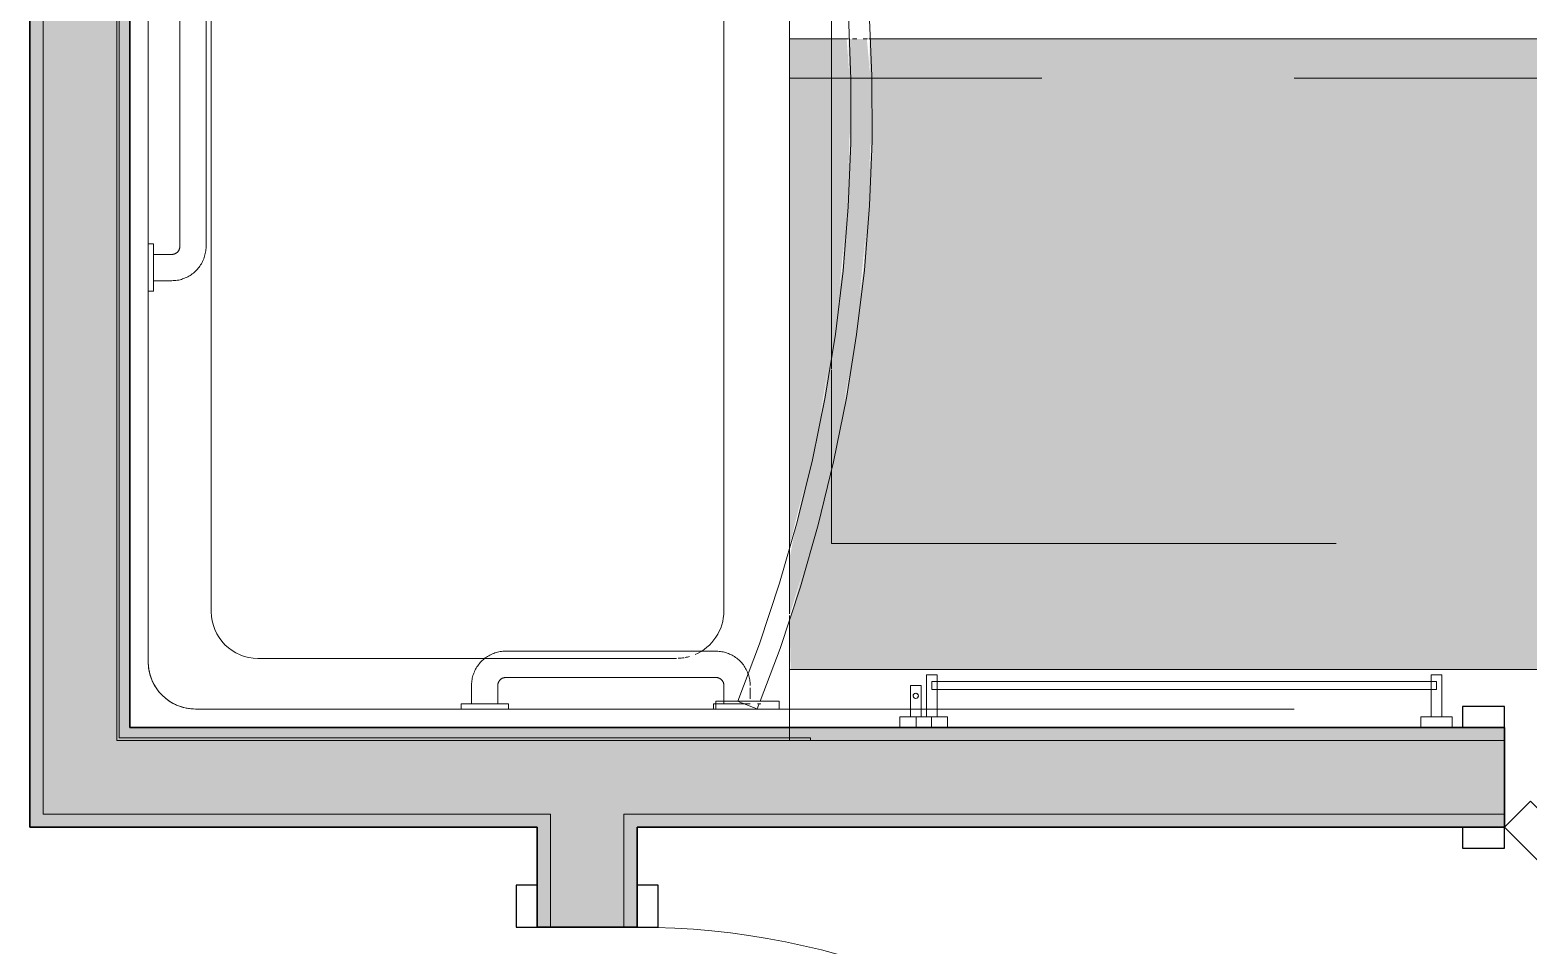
# Model space of a CAD drawing. Header units: inches. Extents: x 6 to 8416, y -388 to 6104.
# Drawn here: x 7748.8 to 7820, y 435.3 to 478.9 of the extents above; entities that cross this region are included whole.
import ezdxf

# ---------------------------------------------------------------- set-up
doc = ezdxf.new("R2010")
doc.units = ezdxf.units.IN
doc.header["$MEASUREMENT"] = 0
doc.linetypes.add('Dash 1_16_', pattern=[48, 24, -24])
doc.linetypes.add('Hidden 1_16_', pattern=[36, 24, -12])
for name, color, linetype, lineweight in [('A-DOOR', 31, 'Continuous', 18), ('A-DOOR-FRAM', 31, 'Continuous', 25), ('A-GENM', 13, 'Continuous', 18), ('A-WALL', 113, 'Continuous', 25), ('A-WALL-PATT', 111, 'Continuous', 35), ('I-WALL', 2, 'Continuous', 25), ('P-SANR-FIXT', 6, 'Continuous', 18), ('Q-SPCQ', 91, 'Continuous', 18)]:
    doc.layers.add(name, color=color, linetype=linetype, lineweight=lineweight)

# ---------------------------------------------------------------- blocks, each defined once
blk = doc.blocks.new('GM BA Shower-Unit-Tub-Prefab-ICC ADA-AM - ICC Type B_ Option A Forward_ 60_W x 32_D-2224287-LEVEL 3 - PLAN Copy 1 Copy 1')
at = {"layer": 'A-GENM'}
blk.add_line((59.375, 32), (60, 32), dxfattribs=at)
blk = doc.blocks.new('PL BA Toilet-Unit-Two Piece-ICC ADA-AM - ICC Type B_ Side Approach_ Swing Up Bar-V739-LEVEL 3 - PLAN Copy 1 Copy 1')
at = {"layer": 'A-GENM', "linetype": 'Hidden 1_16_', "lineweight": 9}
for p, q in [((0, -47.172), (0, -23.578)), ((0, -47.704), (0, -47.172)), ((0, -52.423), (0, -47.763)), ((0, -56), (0, -52.474)), ((0, -56), (48, -56))]:
    blk.add_line(p, q, dxfattribs=at)
blk = doc.blocks.new('GM Clearance-Rect-AM - 30_ x 48_  - A117 2017 Existing _ Type B _ A117 2009 _ CBC-V740-LEVEL 3 - PLAN Copy 1 Copy 1')
at = {"layer": 'A-GENM', "linetype": 'Hidden 1_16_', "lineweight": 9, "transparency": 33554560}
h = blk.add_hatch(color=256, dxfattribs=at)
h.paths.add_polyline_path([(15, 48), (-15, 48), (-15, 3.805), (-9.48, 3.852), (-4.127, 3.521), (1.711, 2.722), (7.275, 1.493), (11.863, 0.219), (12.753, 0), (15, 0.051), (15, 32.838)])
h.paths.add_polyline_path([(9.1, 0), (3.967, 1.272), (-1.674, 2.235), (-7.311, 2.769), (-12.492, 2.9), (-15, 2.715), (-15, 0), (8.705, 0)])
blk.add_hatch(color=256, dxfattribs=at).paths.add_polyline_path([(12.422, 0), (8.635, 1.162), (3.583, 2.363), (-0.924, 3.155), (-7.243, 3.767), (-12.609, 3.896), (-15, 3.673), (-15, 2.805), (-9.95, 2.869), (-4.179, 2.522), (2.085, 1.633), (7.563, 0.418), (9.685, 0), (12.341, 0)])
at = {"layer": 'A-GENM', "linetype": 'Hidden 1_16_', "lineweight": 9}
for p, q in [((15, 48), (-15, 48)), ((-15, 48), (-15, 3.771)), ((15, 48), (-15, 48)), ((-15, 48), (-15, 3.771)), ((-15, 3.771), (-15, 48)), ((-15, 48), (15, 48)), ((15, 0), (15, 48)), ((15, 0), (15, 48)), ((15, 48), (15, 0)), ((-15, 3.702), (-15, 3.498)), ((-15, 3.702), (-15, 3.498)), ((-15, 3.498), (-15, 3.702)), ((-15, 3.199), (-15, 2.989)), ((-15, 3.199), (-15, 2.989)), ((-15, 2.989), (-15, 3.199)), ((-15, 2.805), (-15, 0)), ((-15, 2.805), (-15, 0)), ((-15, 0), (-15, 2.805)), ((-15, 0), (9.1, 0)), ((-15, 0), (9.1, 0)), ((9.1, 0), (-15, 0)), ((9.1, 0), (9.523, 0)), ((9.1, 0), (9.523, 0)), ((9.523, 0), (9.1, 0)), ((9.575, 0), (12.341, 0)), ((9.575, 0), (12.341, 0)), ((12.341, 0), (9.575, 0)), ((12.422, 0), (15, 0)), ((12.422, 0), (15, 0)), ((15, 0), (12.422, 0))]:
    blk.add_line(p, q, dxfattribs=at)
blk = doc.blocks.new('SE BA Towel Bar-AM - 2_-0_ W x 2 1_2_ D_ 48_ AFF-V742-LEVEL 3 - PLAN Copy 1 Copy 1')
at = {"layer": 'Q-SPCQ'}
for p, q in [((-12.25, 2.5), (-12.25, 0.5)), ((-12.25, 2.5), (-12, 2.5)), ((-12.217, 2.5), (-12, 2.5)), ((-12, 2.5), (-11.783, 2.5)), ((-12, 2.5), (-11.75, 2.5)), ((12, 2.187), (-12, 2.187)), ((-12, 2.187), (-12, 2.181)), ((-12, 2.187), (-12, 2.181)), ((-12, 2.181), (-12, 2.162)), ((-12, 2.181), (-12, 2.162)), ((-12, 2.162), (-12, 2.133)), ((-12, 2.162), (-12, 2.133)), ((-11.75, 0.5), (-11.75, 2.5)), ((11.75, 2.5), (11.75, 0.5)), ((11.75, 2.5), (12, 2.5)), ((11.783, 2.5), (12, 2.5)), ((12, 2.5), (12.217, 2.5)), ((12, 2.5), (12.25, 2.5)), ((12, 2.181), (12, 2.187)), ((12, 2.181), (12, 2.187)), ((12, 2.162), (12, 2.181)), ((12, 2.162), (12, 2.181)), ((12, 2.133), (12, 2.162)), ((12, 2.133), (12, 2.162)), ((12.25, 0.5), (12.25, 2.5)), ((-12, 2.133), (-12, 2.094)), ((-12, 2.133), (-12, 2.094)), ((-12, 2.094), (-12, 2.049)), ((-12, 2.094), (-12, 2.049)), ((-12, 2.049), (-12, 2)), ((-12, 2.049), (-12, 2)), ((-12, 2), (-12, 1.951)), ((-12, 2), (-12, 1.951)), ((-12, 1.951), (-12, 1.906)), ((-12, 1.951), (-12, 1.906)), ((-12, 1.906), (-12, 1.867)), ((-12, 1.906), (-12, 1.867)), ((-12, 1.867), (-12, 1.838)), ((-12, 1.867), (-12, 1.838)), ((-12, 1.838), (-12, 1.819)), ((-12, 1.838), (-12, 1.819)), ((-12, 1.819), (-12, 1.812)), ((-12, 1.819), (-12, 1.812)), ((-12, 1.812), (12, 1.812)), ((12, 2.094), (12, 2.133)), ((12, 2.094), (12, 2.133)), ((12, 2.049), (12, 2.094)), ((12, 2.049), (12, 2.094)), ((12, 2), (12, 2.049)), ((12, 2), (12, 2.049)), ((12, 1.951), (12, 2)), ((12, 1.951), (12, 2)), ((12, 1.906), (12, 1.951)), ((12, 1.906), (12, 1.951)), ((12, 1.867), (12, 1.906)), ((12, 1.867), (12, 1.906)), ((12, 1.838), (12, 1.867)), ((12, 1.838), (12, 1.867)), ((12, 1.819), (12, 1.838)), ((12, 1.819), (12, 1.838)), ((12, 1.812), (12, 1.819)), ((12, 1.812), (12, 1.819)), ((-12.75, 0.5), (-12.75, 0)), ((-12.566, 0.5), (-12.75, 0.5)), ((-12.236, 0.5), (-12.53, 0.5)), ((-12, 0.5), (-12.53, 0.5)), ((-12, 0.5), (-12.25, 0.5)), ((-12, 0.5), (-12.236, 0.5)), ((-12, 0.5), (-12.217, 0.5)), ((-11.783, 0.5), (-12, 0.5)), ((-11.75, 0.5), (-12, 0.5)), ((-11.764, 0.5), (-12, 0.5)), ((-11.25, 0.5), (-12, 0.5)), ((-11.25, 0), (-11.25, 0.5)), ((11.25, 0.5), (11.25, 0)), ((12, 0.5), (11.25, 0.5)), ((12, 0.5), (11.75, 0.5)), ((12, 0.5), (11.764, 0.5)), ((12, 0.5), (11.783, 0.5)), ((12.217, 0.5), (12, 0.5)), ((12.25, 0.5), (12, 0.5)), ((12.236, 0.5), (12, 0.5)), ((12.75, 0.5), (12, 0.5)), ((12.75, 0), (12.75, 0.5)), ((-12, 0), (-12.75, 0)), ((-12, 0), (-12.75, 0)), ((-11.25, 0), (-12, 0)), ((-11.25, 0), (-12, 0)), ((12, 0), (11.25, 0)), ((12, 0), (11.25, 0)), ((12.75, 0), (12, 0)), ((12.75, 0), (12, 0))]:
    blk.add_line(p, q, dxfattribs=at)
blk = doc.blocks.new('z Nested-Shower Surround-Tub-Prefab - Variable-V744-LEVEL 3 - PLAN Copy 1 Copy 1')
at = {"layer": 'A-GENM', "lineweight": 9}
for p, q in [((60, 33), (59.875, 33)), ((59.875, 33), (59.875, 0.125)), ((59.875, 32), (59.875, 33)), ((59.875, 33), (60, 33)), ((60, 0), (60, 33)), ((60, 33), (60, 32)), ((59.875, 0.625), (59.875, 32)), ((60, 32), (60, 0.625)), ((0, 0), (60, 0)), ((60, 0), (0, 0)), ((59.875, 0.125), (0.125, 0.125)), ((0.313, 0.125), (59.688, 0.125)), ((59.875, 0.313), (59.875, 0.625)), ((60, 0.625), (60, 0))]:
    blk.add_line(p, q, dxfattribs=at)
at = {"layer": 'A-GENM'}
for p, q in [((9.275, 32), (26.625, 32)), ((26.625, 32), (50.725, 32)), ((50.725, 32), (51.148, 32)), ((51.2, 32), (53.966, 32)), ((54.047, 32), (56.625, 32)), ((56.625, 32), (58.5, 32)), ((58.5, 32), (58.5, 30.75)), ((60, 32), (58.5, 32)), ((58.5, 32), (58.5, 30.75)), ((58.5, 30.75), (58.5, 32)), ((58.5, 32), (59.375, 32)), ((59.375, 32), (59.7, 32)), ((60, 0), (60, 32)), ((60, 32), (60, 0.625)), ((58.5, 30.75), (58.5, 29.25)), ((58.5, 30.75), (58.5, 29.25)), ((58.5, 29.25), (58.5, 30.75)), ((58.5, 29.25), (58.5, 3.75)), ((58.5, 29.25), (58.5, 3.75)), ((58.5, 3.75), (58.5, 29.25)), ((53.839, 28.873), (6.409, 28.873)), ((56.089, 18.5), (56.089, 26.623)), ((56.089, 6.712), (56.089, 18.5)), ((53.877, 4.5), (6.371, 4.5)), ((56.25, 1.5), (3.75, 1.5)), ((56.25, 1.5), (3.75, 1.5)), ((3.75, 1.5), (56.25, 1.5)), ((0, 0), (60, 0)), ((60, 0), (0, 0)), ((60, 0.625), (60, 0))]:
    blk.add_line(p, q, dxfattribs=at)
for centre, radius, start, end in [((53.839, 26.623), 2.25, 23.01288, 90), ((53.839, 26.623), 2.25, 10.6675, 15.74391), ((53.839, 26.623), 2.25, 1.82866, 9.29916), ((53.877, 6.712), 2.212, 270, 360), ((56.25, 3.75), 2.25, 270, 360), ((56.25, 3.75), 2.25, 339.97132, 0), ((56.25, 3.75), 2.25, 339.97132, 360), ((56.25, 3.75), 2.25, 335.02868, 339.97132), ((56.25, 3.75), 2.25, 335.02868, 339.97132), ((56.25, 3.75), 2.25, 294.97132, 335.02868), ((56.25, 3.75), 2.25, 294.97132, 335.02868), ((56.25, 3.75), 2.25, 270, 290.02868), ((56.25, 3.75), 2.25, 270, 290.02868), ((56.25, 3.75), 2.25, 290.02868, 294.97132), ((56.25, 3.75), 2.25, 290.02868, 294.97132)]:
    blk.add_arc(centre, radius, start, end, dxfattribs=at)
blk = doc.blocks.new('z Nested-Shower Grab Bars - Variable-V745-LEVEL 3 - PLAN Copy 1 Copy 1')
at = {"layer": 'A-GENM', "linetype": 'Dash 1_16_', "lineweight": 9}
for p, q in [((55.616, 28.604), (55.552, 28.593)), ((56.516, 28.625), (55.998, 28.625)), ((56.75, 29.125), (56.75, 29.087)), ((56.75, 29.125), (56.75, 29.087)), ((56.75, 29.087), (56.75, 28.974)), ((56.75, 29.087), (56.75, 28.974)), ((56.75, 28.604), (56.75, 28.625)), ((56.75, 28.604), (56.75, 28.625)), ((56.75, 28.541), (56.75, 28.604)), ((56.75, 28.541), (56.75, 28.604)), ((56.75, 28.442), (56.75, 28.541)), ((56.75, 28.442), (56.75, 28.541)), ((57, 29.087), (57, 29.125)), ((57, 29.087), (57, 29.125)), ((57, 28.974), (57, 29.087)), ((57, 28.974), (57, 29.087)), ((57, 28.563), (57, 28.795)), ((57, 28.563), (57, 28.795)), ((57, 28.291), (57, 28.503)), ((57, 28.291), (57, 28.503)), ((56.75, 28.313), (56.75, 28.442)), ((56.75, 28.313), (56.75, 28.442)), ((56.75, 28.162), (56.75, 28.313)), ((56.75, 28.162), (56.75, 28.313)), ((56.75, 28), (56.75, 28.162)), ((56.75, 28), (56.75, 28.162)), ((56.75, 27.838), (56.75, 28)), ((56.75, 27.838), (56.75, 28)), ((56.75, 27.688), (56.75, 27.838)), ((56.75, 27.688), (56.75, 27.838)), ((57, 28.113), (57, 28.291)), ((57, 28.113), (57, 28.291)), ((57, 27.749), (57, 28)), ((57, 27.749), (57, 28)), ((55.875, 27.375), (56.75, 27.375)), ((56.75, 27.709), (56.75, 26.875)), ((56.75, 27.375), (56.75, 27.688)), ((56.75, 27.375), (56.75, 27.688)), ((56.75, 27.687), (56.75, 26.875)), ((57, 26.875), (57, 27.709)), ((57, 26.875), (57, 27.709)), ((54.25, 27), (54.25, 17)), ((55.5, 17), (55.5, 27)), ((56.75, 26.875), (57, 26.875)), ((57, 17.125), (56.75, 17.125)), ((56.75, 17.125), (56.75, 16.313)), ((56.75, 17.125), (56.75, 14.875)), ((57, 14.875), (57, 17.125)), ((57, 14.875), (57, 17.125)), ((56.75, 16.625), (55.875, 16.625)), ((56.75, 16.313), (56.75, 16.625)), ((56.75, 15.375), (56.75, 16.625)), ((56.75, 15.688), (56.75, 16.313)), ((56.75, 15.375), (56.75, 15.688)), ((56.75, 15.687), (56.75, 14.875)), ((55.875, 15.375), (56.75, 15.375)), ((56.75, 14.875), (57, 14.875)), ((35, 2.75), (13, 2.75)), ((35, 2.75), (13, 2.75)), ((13, 1.5), (35, 1.5)), ((13, 1.5), (35, 1.5)), ((35.375, 1.125), (35.375, 0.25)), ((35.375, 1.125), (35.375, 0.25)), ((36.625, 0.25), (36.625, 1.125)), ((36.625, 0.25), (36.625, 1.125)), ((34.875, 0.25), (34.875, 0)), ((35.687, 0.25), (34.875, 0.25)), ((35.687, 0.25), (34.875, 0.25)), ((34.875, 0.25), (34.875, 0)), ((37.125, 0.25), (34.875, 0.25)), ((35.687, 0.25), (34.875, 0.25)), ((34.875, 0), (37.125, 0)), ((34.875, 0), (37.125, 0)), ((34.875, 0), (37.125, 0)), ((34.875, 0), (37.125, 0)), ((35.375, 0.25), (35.688, 0.25)), ((35.375, 0.25), (35.688, 0.25)), ((35.375, 0.25), (36.625, 0.25)), ((35.375, 0.25), (35.688, 0.25)), ((35.688, 0.25), (36.313, 0.25)), ((35.688, 0.25), (35.838, 0.25)), ((35.688, 0.25), (36.313, 0.25)), ((35.838, 0.25), (36, 0.25)), ((36, 0.25), (36.162, 0.25)), ((36.162, 0.25), (36.313, 0.25)), ((37.125, 0.25), (36.313, 0.25)), ((37.125, 0.25), (36.313, 0.25)), ((36.313, 0.25), (36.625, 0.25)), ((36.313, 0.25), (36.625, 0.25)), ((37.125, 0.25), (36.313, 0.25)), ((36.313, 0.25), (36.625, 0.25)), ((37.125, 0), (37.125, 0.25)), ((37.125, 0), (37.125, 0.25))]:
    blk.add_line(p, q, dxfattribs=at)
at = {"layer": 'A-GENM', "linetype": 'Dash 1_16_', "lineweight": 9, "flags": 128}
for points in [[(55.303, 28.521), (55.242, 28.497), (55.183, 28.47), (55.125, 28.441), (55.068, 28.41), (55.012, 28.377), (54.957, 28.341), (54.905, 28.303), (54.853, 28.264), (54.803, 28.222), (54.756, 28.178), (54.709, 28.132), (54.665, 28.085), (54.623, 28.035), (54.582, 27.984), (54.544, 27.932), (54.508, 27.878), (54.474, 27.823), (54.442, 27.766), (54.412, 27.708), (54.385, 27.649), (54.36, 27.589), (54.338, 27.528), (54.318, 27.466), (54.301, 27.403), (54.286, 27.34), (54.274, 27.276), (54.264, 27.212), (54.257, 27.147), (54.252, 27.083), (54.25, 27.018), (54.25, 27)], [(55.552, 28.593), (55.489, 28.578), (55.426, 28.562), (55.364, 28.543), (55.303, 28.521)], [(55.875, 28.625), (55.81, 28.624), (55.745, 28.62), (55.68, 28.613), (55.616, 28.604)], [(55.5, 27), (55.5, 27.015), (55.501, 27.03), (55.503, 27.045), (55.505, 27.06), (55.507, 27.075), (55.511, 27.089), (55.515, 27.104), (55.519, 27.118), (55.524, 27.132), (55.53, 27.146), (55.536, 27.16), (55.542, 27.173), (55.55, 27.186), (55.557, 27.199), (55.565, 27.212), (55.574, 27.224), (55.583, 27.236), (55.593, 27.247), (55.603, 27.258), (55.614, 27.269), (55.625, 27.279), (55.636, 27.289), (55.648, 27.298), (55.66, 27.307), (55.672, 27.316), (55.685, 27.323), (55.698, 27.331), (55.712, 27.338), (55.725, 27.344), (55.739, 27.35), (55.753, 27.355), (55.767, 27.359), (55.782, 27.363), (55.797, 27.367), (55.811, 27.37), (55.826, 27.372), (55.841, 27.373), (55.856, 27.375), (55.871, 27.375), (55.875, 27.375)], [(54.25, 17), (54.251, 16.935), (54.255, 16.87), (54.262, 16.805), (54.271, 16.741), (54.282, 16.677), (54.297, 16.614), (54.313, 16.551), (54.332, 16.489), (54.354, 16.428), (54.378, 16.367), (54.405, 16.308), (54.434, 16.25), (54.465, 16.193), (54.498, 16.137), (54.534, 16.082), (54.572, 16.03), (54.611, 15.978), (54.653, 15.928), (54.697, 15.881), (54.743, 15.834), (54.79, 15.79), (54.84, 15.748), (54.891, 15.707), (54.943, 15.669), (54.997, 15.633), (55.052, 15.599), (55.109, 15.567), (55.167, 15.537), (55.226, 15.51), (55.286, 15.485), (55.347, 15.463), (55.409, 15.443), (55.472, 15.426), (55.535, 15.411), (55.599, 15.399), (55.663, 15.389), (55.728, 15.382), (55.792, 15.377), (55.857, 15.375), (55.875, 15.375)], [(55.875, 16.625), (55.86, 16.625), (55.845, 16.626), (55.83, 16.628), (55.815, 16.63), (55.8, 16.632), (55.786, 16.636), (55.771, 16.64), (55.757, 16.644), (55.743, 16.649), (55.729, 16.655), (55.715, 16.661), (55.702, 16.667), (55.689, 16.675), (55.676, 16.682), (55.663, 16.69), (55.651, 16.699), (55.639, 16.708), (55.628, 16.718), (55.617, 16.728), (55.606, 16.739), (55.596, 16.75), (55.586, 16.761), (55.577, 16.773), (55.568, 16.785), (55.559, 16.797), (55.552, 16.81), (55.544, 16.823), (55.537, 16.837), (55.531, 16.85), (55.525, 16.864), (55.52, 16.878), (55.516, 16.892), (55.512, 16.907), (55.508, 16.922), (55.505, 16.936), (55.503, 16.951), (55.502, 16.966), (55.5, 16.981), (55.5, 16.996), (55.5, 17)], [(36.625, 1.125), (36.624, 1.19), (36.62, 1.255), (36.613, 1.32), (36.604, 1.384), (36.593, 1.448), (36.578, 1.511), (36.562, 1.574), (36.543, 1.636), (36.521, 1.697), (36.497, 1.758), (36.47, 1.817), (36.441, 1.875), (36.41, 1.932), (36.377, 1.988), (36.341, 2.043), (36.303, 2.095), (36.264, 2.147), (36.222, 2.197), (36.178, 2.244), (36.132, 2.291), (36.085, 2.335), (36.035, 2.377), (35.984, 2.418), (35.932, 2.456), (35.878, 2.492), (35.823, 2.526), (35.766, 2.558), (35.708, 2.588), (35.649, 2.615), (35.589, 2.64), (35.528, 2.662), (35.466, 2.682), (35.403, 2.699), (35.34, 2.714), (35.276, 2.726), (35.212, 2.736), (35.147, 2.743), (35.083, 2.748), (35.018, 2.75), (35, 2.75)], [(36.625, 1.125), (36.624, 1.19), (36.62, 1.255), (36.613, 1.32), (36.604, 1.384), (36.593, 1.448), (36.578, 1.511), (36.562, 1.574), (36.543, 1.636), (36.521, 1.697), (36.497, 1.758), (36.47, 1.817), (36.441, 1.875), (36.41, 1.932), (36.377, 1.988), (36.341, 2.043), (36.303, 2.095), (36.264, 2.147), (36.222, 2.197), (36.178, 2.244), (36.132, 2.291), (36.085, 2.335), (36.035, 2.377), (35.984, 2.418), (35.932, 2.456), (35.878, 2.492), (35.823, 2.526), (35.766, 2.558), (35.708, 2.588), (35.649, 2.615), (35.589, 2.64), (35.528, 2.662), (35.466, 2.682), (35.403, 2.699), (35.34, 2.714), (35.276, 2.726), (35.212, 2.736), (35.147, 2.743), (35.083, 2.748), (35.018, 2.75), (35, 2.75)], [(35, 1.5), (35.015, 1.5), (35.03, 1.499), (35.045, 1.497), (35.06, 1.495), (35.075, 1.493), (35.089, 1.489), (35.104, 1.485), (35.118, 1.481), (35.132, 1.476), (35.146, 1.47), (35.16, 1.464), (35.173, 1.458), (35.186, 1.45), (35.199, 1.443), (35.212, 1.435), (35.224, 1.426), (35.236, 1.417), (35.247, 1.407), (35.258, 1.397), (35.269, 1.386), (35.279, 1.375), (35.289, 1.364), (35.298, 1.352), (35.307, 1.34), (35.316, 1.328), (35.323, 1.315), (35.331, 1.302), (35.338, 1.288), (35.344, 1.275), (35.35, 1.261), (35.355, 1.247), (35.359, 1.233), (35.363, 1.218), (35.367, 1.203), (35.37, 1.189), (35.372, 1.174), (35.373, 1.159), (35.375, 1.144), (35.375, 1.129), (35.375, 1.125)], [(35, 1.5), (35.015, 1.5), (35.03, 1.499), (35.045, 1.497), (35.06, 1.495), (35.075, 1.493), (35.089, 1.489), (35.104, 1.485), (35.118, 1.481), (35.132, 1.476), (35.146, 1.47), (35.16, 1.464), (35.173, 1.458), (35.186, 1.45), (35.199, 1.443), (35.212, 1.435), (35.224, 1.426), (35.236, 1.417), (35.247, 1.407), (35.258, 1.397), (35.269, 1.386), (35.279, 1.375), (35.289, 1.364), (35.298, 1.352), (35.307, 1.34), (35.316, 1.328), (35.323, 1.315), (35.331, 1.302), (35.338, 1.288), (35.344, 1.275), (35.35, 1.261), (35.355, 1.247), (35.359, 1.233), (35.363, 1.218), (35.367, 1.203), (35.37, 1.189), (35.372, 1.174), (35.373, 1.159), (35.375, 1.144), (35.375, 1.129), (35.375, 1.125)]]:
    blk.add_lwpolyline(points, dxfattribs=at)
blk = doc.blocks.new('z Nested-Clearance-Shower-AM - Tub_Shower - ICC Type B - Option A_ Forward-2223806-LEVEL 3 - PLAN Copy 1 Copy 1')
at = {"layer": 'A-GENM', "linetype": 'Hidden 1_16_', "lineweight": 9}
for p, q in [((30, 48), (0, 48)), ((0, 48), (0, 0)), ((30, 0), (30, 48)), ((16, 47), (14, 47)), ((14, 47), (14, 41.578)), ((14, 42.875), (14, 47)), ((14, 47), (15.625, 47)), ((15.625, 47), (16, 47)), ((16, 41.578), (16, 47)), ((16, 47), (16, 41.578)), ((12.664, 42.914), (11.25, 41.5)), ((11.25, 41.5), (12.664, 42.914)), ((14, 41.578), (12.664, 42.914)), ((12.664, 42.914), (13.352, 42.227)), ((14, 41.578), (14, 42.875)), ((17.336, 42.914), (16, 41.578)), ((16, 41.578), (17.336, 42.914)), ((18.75, 41.5), (17.336, 42.914)), ((17.336, 42.914), (17.625, 42.625)), ((13.352, 42.227), (14, 41.578)), ((17.625, 42.625), (18.023, 42.227)), ((18.023, 42.227), (18.75, 41.5)), ((11.25, 41.5), (15, 37.75)), ((15, 37.75), (11.25, 41.5)), ((15, 37.75), (18.75, 41.5)), ((18.75, 41.5), (15.937, 38.688)), ((15.937, 38.688), (15, 37.75)), ((0, 0), (30, 0))]:
    blk.add_line(p, q, dxfattribs=at)
blk = doc.blocks.new('SE BA Shower Curtain Rod-AM - 1_ Dia__ 76_ AFF-V746-LEVEL 3 - PLAN Copy 1 Copy 1')
at = {"layer": 'Q-SPCQ'}
for p, q in [((57, 1.5), (56.625, 1.5)), ((56.625, 1.5), (56.625, 0.75)), ((56.625, 1.5), (56.625, -1.5)), ((57, -1.5), (57, 1.5)), ((57, 0.75), (57, 1.5)), ((57, -0.75), (57, 0.75)), ((56.72, -0.232), (56.905, 0.232)), ((56.765, -0.12), (56.812, 0)), ((56.998, 0.464), (56.786, 0.544)), ((56.812, 0), (56.86, 0.12)), ((56.86, 0.12), (56.905, 0.232)), ((56.905, 0.232), (56.943, 0.328)), ((56.905, 0.232), (56.943, 0.328)), ((56.943, 0.328), (56.973, 0.402)), ((56.943, 0.328), (56.973, 0.402)), ((56.973, 0.402), (56.998, 0.464)), ((56.973, 0.402), (56.991, 0.449)), ((56.991, 0.449), (56.998, 0.464)), ((56.625, -0.391), (56.625, -0.75)), ((56.627, -0.464), (56.652, -0.402)), ((56.627, -0.464), (56.652, -0.402)), ((56.652, -0.402), (56.682, -0.328)), ((56.652, -0.402), (56.682, -0.328)), ((56.682, -0.328), (56.72, -0.232)), ((56.682, -0.328), (56.72, -0.232)), ((56.72, -0.232), (56.765, -0.12)), ((56.625, -0.75), (56.625, -1.5)), ((57, -1.5), (57, -0.75)), ((56.625, -1.5), (57, -1.5))]:
    blk.add_line(p, q, dxfattribs=at)
at = {"layer": 'Q-SPCQ', "flags": 128}
for points in [[(56.625, 0.604), (54.115, 1.547), (51.191, 2.513), (48.231, 3.362), (45.239, 4.091), (42.221, 4.7), (39.18, 5.189), (36.123, 5.555), (33.053, 5.798), (29.976, 5.919), (26.897, 5.916), (23.82, 5.791), (20.75, 5.542), (17.694, 5.171), (14.654, 4.678), (11.636, 4.063), (8.646, 3.329), (5.687, 2.475), (2.765, 1.504), (0.375, 0.605)], [(0.375, -0.464), (3.218, 0.604), (6.104, 1.558), (9.026, 2.395), (11.978, 3.115), (14.958, 3.716), (17.959, 4.198), (20.976, 4.56), (24.006, 4.8), (27.043, 4.919), (30.083, 4.916), (33.119, 4.792), (36.149, 4.547), (39.166, 4.181), (42.166, 3.694), (45.144, 3.088), (48.096, 2.363), (51.016, 1.52), (53.901, 0.562), (56.625, -0.464)]]:
    blk.add_lwpolyline(points, dxfattribs=at)
blk = doc.blocks.new('SE BA Robe Hook-AM - Robe Hook-V671-LEVEL 3 - PLAN Copy 1 Copy 1')
at = {"layer": 'Q-SPCQ'}
for p, q in [((-0.25, 2), (-0.25, 0.5)), ((-0.25, 2), (0, 2)), ((-0.217, 2), (0, 2)), ((0, 2), (0.217, 2)), ((0, 2), (0.25, 2)), ((0.25, 0.5), (0.25, 2)), ((-0.75, 0.5), (-0.75, 0)), ((0, 0.5), (-0.75, 0.5)), ((0, 0.5), (-0.25, 0.5)), ((0, 0.5), (-0.236, 0.5)), ((0, 0.5), (-0.217, 0.5)), ((0.217, 0.5), (0, 0.5)), ((0.25, 0.5), (0, 0.5)), ((0.236, 0.5), (0, 0.5)), ((0.75, 0.5), (0, 0.5)), ((0.75, 0), (0.75, 0.5)), ((0, 0), (-0.75, 0)), ((0.75, 0), (0, 0))]:
    blk.add_line(p, q, dxfattribs=at)
for start, end in [(360, 180), (135, 180), (180, 360), (180, 210), (210, 225), (120, 135), (105, 120), (240, 345), (0, 105), (345, 0), (225, 240)]:
    blk.add_arc((0, 1.5), 0.125, start, end, dxfattribs=at)
blk = doc.blocks.new('Unit-Single-Flush-ICC ADA-AM - 36_ x 84_-NR _U-BA _ BATH_-6492505-LEVEL 3 - PLAN Copy 1 Copy 1')
at = {"layer": 'A-DOOR'}
for p, q in [((-8.693, 26.593), (-7.456, 27.831)), ((18, 2.375), (-7.456, 27.831)), ((16.763, 1.138), (-8.693, 26.593)), ((16.763, 1.138), (18, 2.375))]:
    blk.add_line(p, q, dxfattribs=at)
at = {"layer": 'A-DOOR', "lineweight": 9}
blk.add_arc((18, 2.375), 36, 135, 180, dxfattribs=at)
at = {"layer": 'A-DOOR-FRAM'}
for p, q in [((-18, 3.375), (-20, 3.375)), ((-20, 3.375), (-20, 2.375)), ((-18, 2.375), (-18, 3.375)), ((20, 3.375), (18, 3.375)), ((18, 3.375), (18, 2.375)), ((20, 2.375), (20, 3.375)), ((-20, 2.375), (-18, 2.375)), ((18, 2.375), (20, 2.375)), ((-18, -2.375), (-20, -2.375)), ((-20, -2.375), (-20, -3.375)), ((-18, -3.375), (-18, -2.375)), ((20, -2.375), (18, -2.375)), ((18, -2.375), (18, -3.375)), ((20, -3.375), (20, -2.375)), ((-20, -3.375), (-18, -3.375)), ((18, -3.375), (20, -3.375))]:
    blk.add_line(p, q, dxfattribs=at)
at = {"layer": 'A-DOOR-FRAM', "lineweight": 18}
for p, q in [((-18, 3.375), (-20, 3.375)), ((-20, 3.375), (-20, 2.375)), ((-18, 3.375), (-18, 2.375)), ((20, 3.375), (18, 3.375)), ((18, 3.375), (18, 2.375)), ((20, 3.375), (20, 2.375)), ((-20, 2.375), (-18, 2.375)), ((18, 2.375), (20, 2.375)), ((-20, -3.375), (-20, -2.375)), ((-18, -2.375), (-20, -2.375)), ((-18, -3.375), (-18, -2.375)), ((18, -3.375), (18, -2.375)), ((20, -2.375), (18, -2.375)), ((20, -3.375), (20, -2.375)), ((-20, -3.375), (-18, -3.375)), ((18, -3.375), (20, -3.375))]:
    blk.add_line(p, q, dxfattribs=at)
blk = doc.blocks.new('Unit-Single-Flush-ICC ADA-AM - 36_ x 84_-NR _U-BE _ BED_-6494243-LEVEL 3 - PLAN Copy 1 Copy 1')
at = {"layer": 'A-DOOR'}
for p, q in [((16.25, 38.375), (18, 38.375)), ((16.25, 2.375), (16.25, 38.375)), ((18, 2.375), (18, 38.375)), ((16.25, 2.375), (18, 2.375))]:
    blk.add_line(p, q, dxfattribs=at)
at = {"layer": 'A-DOOR', "lineweight": 9}
blk.add_arc((18, 2.375), 36, 90, 180, dxfattribs=at)
at = {"layer": 'A-DOOR-FRAM'}
for p, q in [((-18, 3.375), (-20, 3.375)), ((-20, 3.375), (-20, 2.375)), ((-18, 2.375), (-18, 3.375)), ((20, 3.375), (18, 3.375)), ((18, 3.375), (18, 2.375)), ((20, 2.375), (20, 3.375)), ((-20, 2.375), (-18, 2.375)), ((18, 2.375), (20, 2.375)), ((-18, -2.375), (-20, -2.375)), ((-20, -2.375), (-20, -3.375)), ((-18, -3.375), (-18, -2.375)), ((20, -2.375), (18, -2.375)), ((18, -2.375), (18, -3.375)), ((20, -3.375), (20, -2.375)), ((-20, -3.375), (-18, -3.375)), ((18, -3.375), (20, -3.375))]:
    blk.add_line(p, q, dxfattribs=at)
at = {"layer": 'A-DOOR-FRAM', "lineweight": 18}
for p, q in [((-18, 3.375), (-20, 3.375)), ((-20, 3.375), (-20, 2.375)), ((-18, 3.375), (-18, 2.375)), ((20, 3.375), (18, 3.375)), ((18, 3.375), (18, 2.375)), ((20, 3.375), (20, 2.375)), ((-20, 2.375), (-18, 2.375)), ((18, 2.375), (20, 2.375)), ((-20, -3.375), (-20, -2.375)), ((-18, -2.375), (-20, -2.375)), ((-18, -3.375), (-18, -2.375)), ((18, -3.375), (18, -2.375)), ((20, -2.375), (18, -2.375)), ((20, -3.375), (20, -2.375)), ((-20, -3.375), (-18, -3.375)), ((18, -3.375), (20, -3.375))]:
    blk.add_line(p, q, dxfattribs=at)

msp = doc.modelspace()

# ---------------------------------------------------------------- hatches: boundary and pattern name
at = {"layer": 'A-WALL-PATT', "lineweight": 25, "transparency": 33554560}
msp.add_hatch(color=10, dxfattribs=at).paths.add_polyline_path([(7749.41533733, 440.93577679), (7749.41533733, 586.68577679), (7748.79033733, 586.68577679), (7748.79033733, 440.93577679)])
at = {"layer": 'A-WALL-PATT', "transparency": 33554560}
h = msp.add_hatch(color=10, dxfattribs=at)
h.paths.add_polyline_path([(7752.91533733, 445.06077679), (7753.54033733, 445.06077679), (7753.54033733, 505.06077679), (7752.91533733, 505.06077679), (7752.91533733, 449.20206081)])
h.paths.add_polyline_path([(7752.91533733, 508.56077679), (7753.54033733, 508.56077679), (7753.54033733, 519.06077679), (7752.91533733, 519.06077679), (7752.91533733, 518.08818581)])
h.paths.add_polyline_path([(7753.54033733, 522.56077679), (7753.54033733, 582.56077679), (7752.91533733, 582.56077679), (7752.91533733, 522.56077679)])
at = {"layer": 'A-WALL-PATT', "lineweight": 25, "transparency": 33554560}
h = msp.add_hatch(color=10, dxfattribs=at)
h.paths.add_polyline_path([(7887.16533733, 445.06077679), (7887.16533733, 445.68577679), (7862.54033733, 445.68577679), (7862.54033733, 445.06077679)])
h.paths.add_polyline_path([(7854.91533733, 445.06077679), (7859.04033733, 445.06077679), (7859.04033733, 445.68577679), (7854.91533733, 445.68577679)])
h.paths.add_polyline_path([(7818.91533733, 445.06077679), (7818.91533733, 445.68577679), (7753.54033733, 445.68577679), (7753.54033733, 445.06077679), (7817.75303685, 445.06077679)])
at = {"layer": 'A-WALL-PATT', "transparency": 33554560}
h = msp.add_hatch(color=10, dxfattribs=at)
h.paths.add_polyline_path([(7887.16533733, 440.93577679), (7891.29033733, 440.93577679), (7891.29033733, 441.56077679), (7854.91533733, 441.56077679), (7854.91533733, 440.93577679)])
h.paths.add_polyline_path([(7818.91533733, 440.93577679), (7818.91533733, 441.56077679), (7777.04033733, 441.56077679), (7777.04033733, 440.93577679), (7817.75303685, 440.93577679)])
h.paths.add_polyline_path([(7767.13928685, 440.93577679), (7773.54033733, 440.93577679), (7773.54033733, 441.56077679), (7749.41533733, 441.56077679), (7749.41533733, 440.93577679), (7753.54033733, 440.93577679)])
at = {"layer": 'A-WALL-PATT', "lineweight": 25, "transparency": 33554560}
h = msp.add_hatch(color=10, dxfattribs=at)
h.paths.add_polyline_path([(7773.54033733, 396.18577679), (7773.54033733, 400.18577679), (7772.91533733, 400.18577679), (7772.91533733, 396.18577679)])
h.paths.add_polyline_path([(7773.54033733, 436.18577679), (7773.54033733, 440.93577679), (7772.91533733, 440.93577679), (7772.91533733, 436.18577679)])
at = {"layer": 'A-WALL-PATT', "transparency": 33554560}
h = msp.add_hatch(color=10, dxfattribs=at)
h.paths.add_polyline_path([(7777.04033733, 396.18577679), (7777.66533733, 396.18577679), (7777.66533733, 400.18577679), (7777.04033733, 400.18577679)])
h.paths.add_polyline_path([(7777.66533733, 436.18577679), (7777.66533733, 440.93577679), (7777.04033733, 440.93577679), (7777.04033733, 436.18577679)])
at = {"layer": 'I-WALL', "transparency": 33554560}
msp.add_hatch(color=10, dxfattribs=at).paths.add_polyline_path([(7752.91533733, 441.56077679), (7752.91533733, 586.06077679), (7749.41533733, 586.06077679), (7749.41533733, 441.56077679), (7750.26803685, 441.56077679)])
h = msp.add_hatch(color=10, dxfattribs=at)
h.paths.add_polyline_path([(7887.16533733, 441.56077679), (7887.79033733, 441.56077679), (7887.79033733, 445.06077679), (7854.91533733, 445.06077679), (7854.91533733, 441.56077679)])
h.paths.add_polyline_path([(7818.91533733, 441.56077679), (7818.91533733, 445.06077679), (7752.91533733, 445.06077679), (7752.91533733, 441.56077679), (7817.75303685, 441.56077679)])
h = msp.add_hatch(color=10, dxfattribs=at)
h.paths.add_polyline_path([(7777.04033733, 395.56077679), (7777.04033733, 400.18577679), (7773.54033733, 400.18577679), (7773.54033733, 395.56077679)])
h.paths.add_polyline_path([(7777.04033733, 436.18577679), (7777.04033733, 441.56077679), (7773.54033733, 441.56077679), (7773.54033733, 436.18577679)])

# ---------------------------------------------------------------- linework, layer by layer
at = {"layer": 'A-WALL', "lineweight": 9}
for p, q in [((7749.41533733, 441.56077679), (7749.41533733, 586.06077679)), ((7752.91533733, 445.06077679), (7752.91533733, 505.06077679)), ((7752.91533733, 445.06077679), (7818.91533733, 445.06077679)), ((7749.41533733, 441.56077679), (7773.54033733, 441.56077679)), ((7773.54033733, 441.56077679), (7773.54033733, 436.18577679)), ((7777.04033733, 441.56077679), (7818.91533733, 441.56077679)), ((7777.04033733, 436.18577679), (7777.04033733, 441.56077679))]:
    msp.add_line(p, q, dxfattribs=at)
at = {"layer": 'I-WALL', "lineweight": 35}
for p, q in [((7748.79033733, 586.68577679), (7748.79033733, 440.93577679)), ((7753.54033733, 445.68577679), (7753.54033733, 504.43577679)), ((7818.91533733, 445.68577679), (7753.54033733, 445.68577679)), ((7818.91533733, 440.93577679), (7818.91533733, 445.68577679)), ((7748.79033733, 440.93577679), (7772.91533733, 440.93577679)), ((7772.91533733, 440.93577679), (7772.91533733, 436.18577679)), ((7777.66533733, 440.93577679), (7818.91533733, 440.93577679)), ((7777.66533733, 436.18577679), (7777.66533733, 440.93577679)), ((7772.91533733, 436.18577679), (7777.66533733, 436.18577679))]:
    msp.add_line(p, q, dxfattribs=at)

# ---------------------------------------------------------------- block references
at = {"layer": 'A-DOOR'}
for name, p, rotation in [('Unit-Single-Flush-ICC ADA-AM - 36_ x 84_-NR _U-BA _ BATH_-6492505-LEVEL 3 - PLAN Copy 1 Copy 1', (7836.91533733, 443.31077679), 180), ('Unit-Single-Flush-ICC ADA-AM - 36_ x 84_-NR _U-BE _ BED_-6494243-LEVEL 3 - PLAN Copy 1 Copy 1', (7775.29033733, 418.18577679), 270.0000000000009)]:
    msp.add_blockref(name, p, dxfattribs=dict(at, rotation=rotation))
at = {"layer": 'A-GENM', "lineweight": 9, "rotation": 269.9999999999986}
msp.add_blockref('z Nested-Shower Surround-Tub-Prefab - Variable-V744-LEVEL 3 - PLAN Copy 1 Copy 1', (7752.91533733, 505.06077679), dxfattribs=at)
at = {"layer": 'A-GENM', "rotation": 269.9999999999986}
msp.add_blockref('GM BA Shower-Unit-Tub-Prefab-ICC ADA-AM - ICC Type B_ Option A Forward_ 60_W x 32_D-2224287-LEVEL 3 - PLAN Copy 1 Copy 1', (7752.91533733, 505.06077679), dxfattribs=at)
at = {"layer": 'A-GENM', "linetype": 'Dash 1_16_', "lineweight": 9, "rotation": 269.9999999999986}
msp.add_blockref('z Nested-Shower Grab Bars - Variable-V745-LEVEL 3 - PLAN Copy 1 Copy 1', (7754.41533733, 503.56077679), dxfattribs=at)
at = {"layer": 'A-GENM', "linetype": 'Hidden 1_16_', "lineweight": 9}
for name, p, rotation in [('GM Clearance-Rect-AM - 30_ x 48_  - A117 2017 Existing _ Type B _ A117 2009 _ CBC-V740-LEVEL 3 - PLAN Copy 1 Copy 1', (7784.91533733, 463.43577679), 269.9999999999983), ('z Nested-Clearance-Shower-AM - Tub_Shower - ICC Type B - Option A_ Forward-2223806-LEVEL 3 - PLAN Copy 1 Copy 1', (7784.91533733, 476.56077679), 269.9999999999986)]:
    msp.add_blockref(name, p, dxfattribs=dict(at, rotation=rotation))
at = {"layer": 'P-SANR-FIXT'}
msp.add_blockref('PL BA Toilet-Unit-Two Piece-ICC ADA-AM - ICC Type B_ Side Approach_ Swing Up Bar-V739-LEVEL 3 - PLAN Copy 1 Copy 1', (7786.91533733, 510.43577679), dxfattribs=at)
at = {"layer": 'Q-SPCQ', "rotation": 269.9999999999986}
msp.add_blockref('SE BA Shower Curtain Rod-AM - 1_ Dia__ 76_ AFF-V746-LEVEL 3 - PLAN Copy 1 Copy 1', (7782.91533733, 503.56077679), dxfattribs=at)
at = {"layer": 'Q-SPCQ'}
for name, p in [('SE BA Towel Bar-AM - 2_-0_ W x 2 1_2_ D_ 48_ AFF-V742-LEVEL 3 - PLAN Copy 1 Copy 1', (7803.68164545, 445.68577679)), ('SE BA Robe Hook-AM - Robe Hook-V671-LEVEL 3 - PLAN Copy 1 Copy 1', (7790.91533733, 445.68577679))]:
    msp.add_blockref(name, p, dxfattribs=at)

doc.saveas('drawing.dxf')
